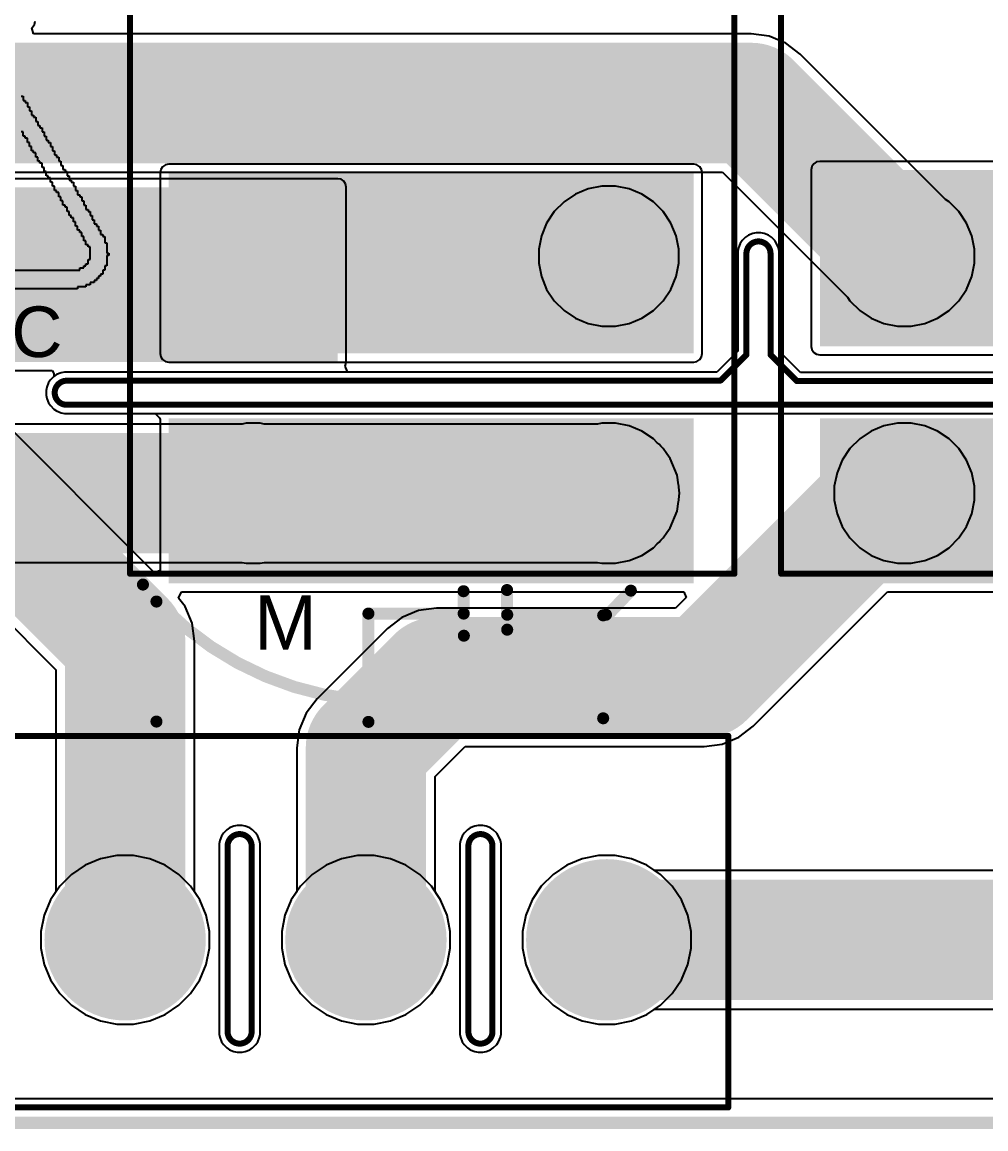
# Model space of a CAD drawing. Header units: millimetres. Extents: x -5 to 123, y 0 to 98.
# Drawn here: x 26.81 to 47.14, y -0.13 to 23.22 of the extents above; entities that cross this region are included whole.
import ezdxf

# ---------------------------------------------------------------- set-up
doc = ezdxf.new("R2010")
doc.units = ezdxf.units.MM
for name, color, linetype in [('BottomLayer', 5, 'Continuous'), ('BottomSolder', 6, 'Continuous'), ('Mechanical2', 216, 'Continuous'), ('MultiLayer', 9, 'Continuous'), ('PadHoleLayer', 156, 'Continuous'), ('TopLayer', 1, 'Continuous'), ('TopOverlay', 2, 'Continuous'), ('TopSolder', 216, 'Continuous')]:
    doc.layers.add(name, color=color, linetype=linetype)
doc.styles.add('Arial', font='', dxfattribs={"height": 0.2})
doc.styles.get('Arial').set_extended_font_data('Arial')

# ---------------------------------------------------------------- blocks, each defined once
blk = doc.blocks.new('G2RL_1A_E2_CV_HA_DC12_1')
at = {"layer": 'BottomLayer'}
h = blk.add_hatch(color=5, dxfattribs=at)
edge = h.paths.add_edge_path()
edge.add_arc((7.5, 3.75), 1.3, 0, 360)
h = blk.add_hatch(color=5, dxfattribs=at)
edge = h.paths.add_edge_path()
edge.add_arc((12.5, 3.75), 1.3, 0, 360)
h = blk.add_hatch(color=5, dxfattribs=at)
edge = h.paths.add_edge_path()
edge.add_arc((7.5, -3.75), 1.3, 0, 360)
h = blk.add_hatch(color=5, dxfattribs=at)
edge = h.paths.add_edge_path()
edge.add_arc((12.5, -3.75), 1.3, 0, 360)
at = {"layer": 'BottomSolder'}
h = blk.add_hatch(color=6, dxfattribs=at)
edge = h.paths.add_edge_path()
edge.add_arc((7.5, 3.75), 1.402, 0, 360)
h = blk.add_hatch(color=6, dxfattribs=at)
edge = h.paths.add_edge_path()
edge.add_arc((12.5, 3.75), 1.402, 0, 360)
h = blk.add_hatch(color=6, dxfattribs=at)
edge = h.paths.add_edge_path()
edge.add_arc((7.5, -3.75), 1.402, 0, 360)
h = blk.add_hatch(color=6, dxfattribs=at)
edge = h.paths.add_edge_path()
edge.add_arc((12.5, -3.75), 1.402, 0, 360)
at = {"layer": 'MultiLayer'}
h = blk.add_hatch(color=9, dxfattribs=at)
edge = h.paths.add_edge_path()
edge.add_arc((7.5, 3.75), 1.3, 0, 360)
h = blk.add_hatch(color=9, dxfattribs=at)
edge = h.paths.add_edge_path()
edge.add_arc((12.5, 3.75), 1.3, 0, 360)
h = blk.add_hatch(color=9, dxfattribs=at)
edge = h.paths.add_edge_path()
edge.add_arc((7.5, -3.75), 1.3, 0, 360)
h = blk.add_hatch(color=9, dxfattribs=at)
edge = h.paths.add_edge_path()
edge.add_arc((12.5, -3.75), 1.3, 0, 360)
at = {"layer": 'PadHoleLayer'}
h = blk.add_hatch(color=156, dxfattribs=at)
edge = h.paths.add_edge_path()
edge.add_arc((7.5, 3.75), 0.65, 0, 360)
h = blk.add_hatch(color=156, dxfattribs=at)
edge = h.paths.add_edge_path()
edge.add_arc((12.5, 3.75), 0.65, 0, 360)
h = blk.add_hatch(color=156, dxfattribs=at)
edge = h.paths.add_edge_path()
edge.add_arc((7.5, -3.75), 0.65, 0, 360)
h = blk.add_hatch(color=156, dxfattribs=at)
edge = h.paths.add_edge_path()
edge.add_arc((12.5, -3.75), 0.65, 0, 360)
at = {"layer": 'TopLayer'}
h = blk.add_hatch(color=1, dxfattribs=at)
edge = h.paths.add_edge_path()
edge.add_arc((7.5, 3.75), 1.3, 0, 360)
h = blk.add_hatch(color=1, dxfattribs=at)
edge = h.paths.add_edge_path()
edge.add_arc((12.5, 3.75), 1.3, 0, 360)
h = blk.add_hatch(color=1, dxfattribs=at)
edge = h.paths.add_edge_path()
edge.add_arc((7.5, -3.75), 1.3, 0, 360)
h = blk.add_hatch(color=1, dxfattribs=at)
edge = h.paths.add_edge_path()
edge.add_arc((12.5, -3.75), 1.3, 0, 360)
at = {"layer": 'TopSolder'}
h = blk.add_hatch(color=216, dxfattribs=at)
edge = h.paths.add_edge_path()
edge.add_arc((7.5, 3.75), 1.402, 0, 360)
h = blk.add_hatch(color=216, dxfattribs=at)
edge = h.paths.add_edge_path()
edge.add_arc((12.5, 3.75), 1.402, 0, 360)
h = blk.add_hatch(color=216, dxfattribs=at)
edge = h.paths.add_edge_path()
edge.add_arc((7.5, -3.75), 1.402, 0, 360)
h = blk.add_hatch(color=216, dxfattribs=at)
edge = h.paths.add_edge_path()
edge.add_arc((12.5, -3.75), 1.402, 0, 360)
at = {"layer": 'TopOverlay', "const_width": 0.127}
for points in [[(14.199, 6.401), (-14.859, 6.401)], [(14.199, -6.35), (14.199, 6.401)], [(14.199, -6.35), (-14.859, -6.35)]]:
    blk.add_lwpolyline(points, dxfattribs=at)
at = {"layer": 'TopOverlay', "const_width": 0.0635}
for points in [[(14.167, 6.401, 1), (14.23, 6.401, 1)], [(14.167, 6.401, 1), (14.23, 6.401, 1)], [(14.167, -6.35, 1), (14.23, -6.35, 1)], [(14.167, -6.35, 1), (14.23, -6.35, 1)]]:
    blk.add_lwpolyline(points, format="xyb", close=True, dxfattribs=at)
blk = doc.blocks.new('G2RL_1A_E2_CV_HA_DC12_91')
at = {"layer": 'BottomLayer'}
h = blk.add_hatch(color=5, dxfattribs=at)
edge = h.paths.add_edge_path()
edge.add_arc((7.5, -3.75), 1.3, 0, 360)
h = blk.add_hatch(color=5, dxfattribs=at)
edge = h.paths.add_edge_path()
edge.add_arc((12.5, -3.75), 1.3, 0, 360)
at = {"layer": 'BottomSolder'}
h = blk.add_hatch(color=6, dxfattribs=at)
edge = h.paths.add_edge_path()
edge.add_arc((7.5, -3.75), 1.402, 0, 360)
h = blk.add_hatch(color=6, dxfattribs=at)
edge = h.paths.add_edge_path()
edge.add_arc((12.5, -3.75), 1.402, 0, 360)
at = {"layer": 'MultiLayer'}
h = blk.add_hatch(color=9, dxfattribs=at)
edge = h.paths.add_edge_path()
edge.add_arc((7.5, -3.75), 1.3, 0, 360)
h = blk.add_hatch(color=9, dxfattribs=at)
edge = h.paths.add_edge_path()
edge.add_arc((12.5, -3.75), 1.3, 0, 360)
at = {"layer": 'PadHoleLayer'}
h = blk.add_hatch(color=156, dxfattribs=at)
edge = h.paths.add_edge_path()
edge.add_arc((7.5, -3.75), 0.65, 0, 360)
h = blk.add_hatch(color=156, dxfattribs=at)
edge = h.paths.add_edge_path()
edge.add_arc((12.5, -3.75), 0.65, 0, 360)
at = {"layer": 'TopLayer'}
h = blk.add_hatch(color=1, dxfattribs=at)
edge = h.paths.add_edge_path()
edge.add_arc((7.5, -3.75), 1.3, 0, 360)
h = blk.add_hatch(color=1, dxfattribs=at)
edge = h.paths.add_edge_path()
edge.add_arc((12.5, -3.75), 1.3, 0, 360)
at = {"layer": 'TopSolder'}
h = blk.add_hatch(color=216, dxfattribs=at)
edge = h.paths.add_edge_path()
edge.add_arc((7.5, -3.75), 1.402, 0, 360)
h = blk.add_hatch(color=216, dxfattribs=at)
edge = h.paths.add_edge_path()
edge.add_arc((12.5, -3.75), 1.402, 0, 360)
at = {"layer": 'TopOverlay', "const_width": 0.127}
for points in [[(14.199, -6.35), (14.199, 6.401)], [(14.199, -6.35), (-14.859, -6.35)]]:
    blk.add_lwpolyline(points, dxfattribs=at)
at = {"layer": 'TopOverlay', "const_width": 0.0635}
blk.add_lwpolyline([(14.167, -6.35, 1), (14.23, -6.35, 1)], format="xyb", close=True, dxfattribs=at)
blk.add_lwpolyline([(14.167, -6.35, 1), (14.23, -6.35, 1)], format="xyb", close=True, dxfattribs=at)
blk = doc.blocks.new('DB2EVC_5_08_8P_GN_101')
at = {"layer": 'BottomLayer'}
h = blk.add_hatch(color=5, dxfattribs=at)
edge = h.paths.add_edge_path()
edge.add_arc((7.62, 0), 1.6, 0, 360)
h = blk.add_hatch(color=5, dxfattribs=at)
edge = h.paths.add_edge_path()
edge.add_arc((12.7, 0), 1.6, 0, 360)
h = blk.add_hatch(color=5, dxfattribs=at)
edge = h.paths.add_edge_path()
edge.add_arc((17.78, 0), 1.6, 0, 360)
at = {"layer": 'BottomSolder'}
h = blk.add_hatch(color=6, dxfattribs=at)
edge = h.paths.add_edge_path()
edge.add_arc((7.62, 0), 1.702, 0, 360)
h = blk.add_hatch(color=6, dxfattribs=at)
edge = h.paths.add_edge_path()
edge.add_arc((12.7, 0), 1.702, 0, 360)
h = blk.add_hatch(color=6, dxfattribs=at)
edge = h.paths.add_edge_path()
edge.add_arc((17.78, 0), 1.702, 0, 360)
at = {"layer": 'MultiLayer'}
h = blk.add_hatch(color=9, dxfattribs=at)
edge = h.paths.add_edge_path()
edge.add_arc((7.62, 0), 1.6, 0, 360)
h = blk.add_hatch(color=9, dxfattribs=at)
edge = h.paths.add_edge_path()
edge.add_arc((12.7, 0), 1.6, 0, 360)
h = blk.add_hatch(color=9, dxfattribs=at)
edge = h.paths.add_edge_path()
edge.add_arc((17.78, 0), 1.6, 0, 360)
at = {"layer": 'PadHoleLayer'}
h = blk.add_hatch(color=156, dxfattribs=at)
edge = h.paths.add_edge_path()
edge.add_arc((7.62, 0), 0.85, 0, 360)
h = blk.add_hatch(color=156, dxfattribs=at)
edge = h.paths.add_edge_path()
edge.add_arc((12.7, 0), 0.85, 0, 360)
h = blk.add_hatch(color=156, dxfattribs=at)
edge = h.paths.add_edge_path()
edge.add_arc((17.78, 0), 0.85, 0, 360)
at = {"layer": 'TopLayer'}
h = blk.add_hatch(color=1, dxfattribs=at)
edge = h.paths.add_edge_path()
edge.add_arc((7.62, 0), 1.6, 0, 360)
h = blk.add_hatch(color=1, dxfattribs=at)
edge = h.paths.add_edge_path()
edge.add_arc((12.7, 0), 1.6, 0, 360)
h = blk.add_hatch(color=1, dxfattribs=at)
edge = h.paths.add_edge_path()
edge.add_arc((17.78, 0), 1.6, 0, 360)
at = {"layer": 'TopSolder'}
h = blk.add_hatch(color=216, dxfattribs=at)
edge = h.paths.add_edge_path()
edge.add_arc((7.62, 0), 1.702, 0, 360)
h = blk.add_hatch(color=216, dxfattribs=at)
edge = h.paths.add_edge_path()
edge.add_arc((12.7, 0), 1.702, 0, 360)
h = blk.add_hatch(color=216, dxfattribs=at)
edge = h.paths.add_edge_path()
edge.add_arc((17.78, 0), 1.702, 0, 360)
at = {"layer": 'TopOverlay', "const_width": 0.127}
for points in [[(-20.365, 4.301), (20.345, 4.301)], [(20.345, -3.536), (20.345, 4.301)], [(-20.365, -3.536), (20.345, -3.536)]]:
    blk.add_lwpolyline(points, dxfattribs=at)
at = {"layer": 'TopOverlay', "const_width": 0.0635}
for points in [[(20.314, 4.301, 1), (20.377, 4.301, 1)], [(20.314, 4.301, 1), (20.377, 4.301, 1)], [(20.314, -3.536, 1), (20.377, -3.536, 1)], [(20.314, -3.536, 1), (20.377, -3.536, 1)]]:
    blk.add_lwpolyline(points, format="xyb", close=True, dxfattribs=at)

msp = doc.modelspace()

# ---------------------------------------------------------------- hatches: boundary and pattern name
at = {"layer": 'BottomLayer'}
msp.add_hatch(color=5, dxfattribs=at).paths.add_polyline_path([(33.466, 19.736), (17.196, 19.736), (17.196, 16.053), (33.466, 16.053)])
at = {"layer": 'TopLayer'}
for points in [[(43.637, 16.379), (68.504, 16.379), (68.504, 20.101), (43.637, 20.101)], [(29.9, 16.231), (40.975, 16.231), (40.975, 20.041), (29.9, 20.041)], [(29.9, 11.379), (40.975, 11.379), (40.975, 14.859), (29.9, 14.859)], [(43.637, 11.379), (54.712, 11.379), (54.712, 14.859), (43.637, 14.859)]]:
    msp.add_hatch(color=1, dxfattribs=at).paths.add_polyline_path(points)

# ---------------------------------------------------------------- linework, layer by layer
at = {"layer": 'BottomLayer'}
for p, q in [((27.009, 23.101), (27.027, 23.113)), ((27.027, 23.113), (27.066, 23.172)), ((27.066, 23.172), (27.08, 23.241)), ((27.048, 22.974), (27.009, 23.101)), ((42.187, 22.974), (27.048, 22.974)), ((42.565, 22.924), (42.187, 22.974)), ((42.917, 22.778), (42.565, 22.924)), ((43.22, 22.546), (42.917, 22.778)), ((46.287, 19.479), (43.22, 22.546)), ((16.962, 20.054), (41.582, 20.054)), ((33.466, 19.917), (17.196, 19.917)), ((33.535, 19.903), (33.466, 19.917)), ((33.594, 19.864), (33.535, 19.903)), ((33.633, 19.805), (33.594, 19.864)), ((41.582, 20.054), (44.222, 17.414)), ((33.647, 19.736), (33.633, 19.805)), ((33.647, 16.053), (33.647, 19.736)), ((38.752, 19.702), (38.483, 19.591)), ((39.037, 19.759), (38.752, 19.702)), ((39.329, 19.759), (39.037, 19.759)), ((39.614, 19.702), (39.329, 19.759)), ((39.883, 19.591), (39.614, 19.702)), ((38.241, 19.429), (38.035, 19.223)), ((38.483, 19.591), (38.241, 19.429)), ((40.125, 19.429), (39.883, 19.591)), ((40.331, 19.223), (40.125, 19.429)), ((46.362, 19.429), (46.287, 19.479)), ((46.568, 19.223), (46.362, 19.429)), ((38.035, 19.223), (37.873, 18.981)), ((40.493, 18.981), (40.331, 19.223)), ((46.729, 18.981), (46.568, 19.223)), ((37.873, 18.981), (37.762, 18.712)), ((40.604, 18.712), (40.493, 18.981)), ((46.841, 18.712), (46.729, 18.981)), ((37.762, 18.712), (37.705, 18.427)), ((40.661, 18.427), (40.604, 18.712)), ((42.07, 18.682), (41.998, 18.611)), ((42.129, 18.722), (42.07, 18.682)), ((42.222, 18.76), (42.129, 18.722)), ((42.291, 18.774), (42.222, 18.76)), ((42.392, 18.774), (42.291, 18.774)), ((42.462, 18.76), (42.392, 18.774)), ((42.555, 18.722), (42.462, 18.76)), ((42.614, 18.682), (42.555, 18.722)), ((42.555, 18.722), (42.555, 18.722)), ((42.685, 18.611), (42.614, 18.682)), ((46.898, 18.427), (46.841, 18.712)), ((41.92, 18.459), (41.907, 18.389)), ((41.959, 18.552), (41.92, 18.459)), ((41.998, 18.611), (41.959, 18.552)), ((42.725, 18.552), (42.685, 18.611)), ((42.763, 18.459), (42.725, 18.552)), ((42.777, 18.389), (42.763, 18.459)), ((37.705, 18.427), (37.705, 18.135)), ((40.661, 18.135), (40.661, 18.427)), ((41.907, 18.389), (41.907, 16.279)), ((42.777, 16.28), (42.777, 18.389)), ((46.898, 18.135), (46.898, 18.427)), ((37.705, 18.135), (37.762, 17.85)), ((40.604, 17.85), (40.661, 18.135)), ((46.841, 17.85), (46.898, 18.135)), ((37.762, 17.85), (37.873, 17.581)), ((40.493, 17.581), (40.604, 17.85)), ((46.729, 17.581), (46.841, 17.85)), ((37.873, 17.581), (38.035, 17.339)), ((40.331, 17.339), (40.493, 17.581)), ((46.568, 17.339), (46.729, 17.581)), ((38.035, 17.339), (38.241, 17.133)), ((40.125, 17.133), (40.331, 17.339)), ((44.222, 17.414), (44.272, 17.339)), ((44.272, 17.339), (44.478, 17.133)), ((46.362, 17.133), (46.568, 17.339)), ((38.241, 17.133), (38.483, 16.971)), ((39.883, 16.971), (40.125, 17.133)), ((44.478, 17.133), (44.72, 16.971)), ((46.12, 16.971), (46.362, 17.133)), ((38.483, 16.971), (38.752, 16.86)), ((38.752, 16.86), (39.037, 16.803)), ((39.329, 16.803), (39.614, 16.86)), ((39.614, 16.86), (39.883, 16.971)), ((44.72, 16.971), (44.989, 16.86)), ((44.989, 16.86), (45.274, 16.803)), ((45.565, 16.803), (45.851, 16.86)), ((45.851, 16.86), (46.12, 16.971)), ((39.037, 16.803), (39.329, 16.803)), ((45.274, 16.803), (45.565, 16.803)), ((41.907, 16.279), (41.464, 15.836)), ((43.23, 15.828), (42.777, 16.28)), ((33.62, 15.963), (33.633, 15.983)), ((33.67, 15.842), (33.62, 15.963)), ((33.633, 15.983), (33.647, 16.053)), ((17.196, 15.872), (27.439, 15.872)), ((27.406, 15.673), (27.367, 15.614)), ((27.477, 15.744), (27.406, 15.673)), ((27.439, 15.872), (27.473, 15.804)), ((27.473, 15.804), (27.478, 15.745)), ((27.478, 15.745), (27.477, 15.744)), ((33.676, 15.836), (33.67, 15.842)), ((41.464, 15.836), (33.676, 15.836)), ((53.713, 15.828), (43.23, 15.828)), ((27.328, 15.521), (27.314, 15.451)), ((27.314, 15.451), (27.314, 15.401)), ((27.367, 15.614), (27.328, 15.521)), ((27.314, 15.401), (27.314, 15.35)), ((27.314, 15.35), (27.328, 15.281)), ((27.328, 15.281), (27.367, 15.188)), ((27.367, 15.188), (27.367, 15.188)), ((27.367, 15.188), (27.406, 15.129)), ((27.406, 15.129), (27.477, 15.057)), ((27.477, 15.057), (27.536, 15.018)), ((27.536, 15.018), (27.63, 14.979)), ((27.63, 14.979), (27.699, 14.966)), ((27.699, 14.966), (27.749, 14.966)), ((27.749, 14.966), (53.76, 14.966)), ((31.449, 14.741), (24.254, 14.741)), ((31.537, 14.759), (31.449, 14.741)), ((31.829, 14.759), (31.537, 14.759)), ((31.917, 14.741), (31.829, 14.759)), ((38.949, 14.741), (31.917, 14.741)), ((39.037, 14.759), (38.949, 14.741)), ((39.329, 14.759), (39.037, 14.759)), ((39.614, 14.702), (39.329, 14.759)), ((45.274, 14.759), (44.989, 14.702)), ((45.565, 14.759), (45.274, 14.759)), ((45.851, 14.702), (45.565, 14.759)), ((39.883, 14.591), (39.614, 14.702)), ((40.125, 14.429), (39.883, 14.591)), ((44.72, 14.591), (44.478, 14.429)), ((44.989, 14.702), (44.72, 14.591)), ((46.12, 14.591), (45.851, 14.702)), ((46.362, 14.429), (46.12, 14.591)), ((40.208, 14.346), (40.125, 14.429)), ((40.25, 14.314), (40.208, 14.346)), ((40.283, 14.271), (40.25, 14.314)), ((40.331, 14.223), (40.283, 14.271)), ((44.478, 14.429), (44.272, 14.223)), ((46.568, 14.223), (46.362, 14.429)), ((40.407, 14.11), (40.331, 14.223)), ((40.482, 14.011), (40.407, 14.11)), ((40.628, 13.659), (40.482, 14.011)), ((44.272, 14.223), (44.11, 13.981)), ((46.729, 13.981), (46.568, 14.223)), ((44.11, 13.981), (43.999, 13.712)), ((46.841, 13.712), (46.729, 13.981)), ((40.655, 13.457), (40.628, 13.659)), ((43.999, 13.712), (43.942, 13.427)), ((46.898, 13.427), (46.841, 13.712)), ((40.661, 13.427), (40.655, 13.457)), ((40.661, 13.411), (40.661, 13.427)), ((40.678, 13.281), (40.661, 13.411)), ((43.942, 13.427), (43.942, 13.135)), ((46.898, 13.135), (46.898, 13.427)), ((40.628, 12.903), (40.655, 13.105)), ((40.655, 13.105), (40.661, 13.135)), ((40.661, 13.151), (40.678, 13.281)), ((40.661, 13.135), (40.661, 13.151)), ((43.942, 13.135), (43.999, 12.85)), ((46.841, 12.85), (46.898, 13.135)), ((40.482, 12.551), (40.628, 12.903)), ((43.999, 12.85), (44.11, 12.581)), ((46.729, 12.581), (46.841, 12.85)), ((40.331, 12.339), (40.407, 12.452)), ((40.407, 12.452), (40.482, 12.551)), ((44.11, 12.581), (44.272, 12.339)), ((46.568, 12.339), (46.729, 12.581)), ((40.125, 12.133), (40.208, 12.216)), ((40.208, 12.216), (40.25, 12.248)), ((40.25, 12.248), (40.283, 12.291)), ((40.283, 12.291), (40.331, 12.339)), ((44.272, 12.339), (44.478, 12.133)), ((46.362, 12.133), (46.568, 12.339)), ((39.614, 11.86), (39.883, 11.971)), ((39.883, 11.971), (40.125, 12.133)), ((44.478, 12.133), (44.72, 11.971)), ((44.72, 11.971), (44.989, 11.86)), ((45.851, 11.86), (46.12, 11.971)), ((46.12, 11.971), (46.362, 12.133)), ((24.859, 11.821), (31.449, 11.821)), ((31.449, 11.821), (31.537, 11.803)), ((31.537, 11.803), (31.829, 11.803)), ((31.829, 11.803), (31.917, 11.821)), ((31.917, 11.821), (38.949, 11.821)), ((38.949, 11.821), (39.037, 11.803)), ((39.037, 11.803), (39.329, 11.803)), ((39.329, 11.803), (39.614, 11.86)), ((44.989, 11.86), (45.274, 11.803)), ((45.274, 11.803), (45.565, 11.803)), ((45.565, 11.803), (45.851, 11.86)), ((31.053, 6.109), (31.013, 6.05)), ((31.124, 6.181), (31.053, 6.109)), ((31.183, 6.22), (31.124, 6.181)), ((31.276, 6.259), (31.183, 6.22)), ((31.346, 6.272), (31.276, 6.259)), ((31.447, 6.272), (31.346, 6.272)), ((31.516, 6.259), (31.447, 6.272)), ((31.609, 6.22), (31.516, 6.259)), ((31.668, 6.181), (31.609, 6.22)), ((31.609, 6.22), (31.609, 6.22)), ((31.74, 6.109), (31.668, 6.181)), ((31.779, 6.05), (31.74, 6.109)), ((36.133, 6.109), (36.093, 6.05)), ((36.204, 6.181), (36.133, 6.109)), ((36.263, 6.22), (36.204, 6.181)), ((36.356, 6.259), (36.263, 6.22)), ((36.426, 6.272), (36.356, 6.259)), ((36.527, 6.272), (36.426, 6.272)), ((36.596, 6.259), (36.527, 6.272)), ((36.689, 6.22), (36.596, 6.259)), ((36.748, 6.181), (36.689, 6.22)), ((36.689, 6.22), (36.689, 6.22)), ((36.82, 6.109), (36.748, 6.181)), ((36.859, 6.05), (36.82, 6.109)), ((30.975, 5.957), (30.961, 5.888)), ((30.961, 5.888), (30.961, 1.874)), ((31.013, 6.05), (30.975, 5.957)), ((31.818, 5.957), (31.779, 6.05)), ((31.831, 5.888), (31.818, 5.957)), ((31.831, 1.874), (31.831, 5.888)), ((36.055, 5.957), (36.041, 5.888)), ((36.041, 5.888), (36.041, 1.874)), ((36.093, 6.05), (36.055, 5.957)), ((36.898, 5.957), (36.859, 6.05)), ((36.911, 5.888), (36.898, 5.957)), ((36.911, 1.874), (36.911, 5.888)), ((28.806, 5.639), (28.463, 5.57)), ((29.156, 5.639), (28.806, 5.639)), ((29.5, 5.57), (29.156, 5.639)), ((33.886, 5.639), (33.543, 5.57)), ((34.236, 5.639), (33.886, 5.639)), ((34.58, 5.57), (34.236, 5.639)), ((38.966, 5.639), (38.623, 5.57)), ((39.316, 5.639), (38.966, 5.639)), ((39.66, 5.57), (39.316, 5.639)), ((28.139, 5.436), (27.848, 5.242)), ((28.463, 5.57), (28.139, 5.436)), ((29.824, 5.436), (29.5, 5.57)), ((30.115, 5.242), (29.824, 5.436)), ((33.219, 5.436), (32.928, 5.242)), ((33.543, 5.57), (33.219, 5.436)), ((34.904, 5.436), (34.58, 5.57)), ((35.195, 5.242), (34.904, 5.436)), ((38.299, 5.436), (38.008, 5.242)), ((38.623, 5.57), (38.299, 5.436)), ((39.984, 5.436), (39.66, 5.57)), ((40.275, 5.242), (39.984, 5.436)), ((27.848, 5.242), (27.6, 4.994)), ((30.362, 4.994), (30.115, 5.242)), ((32.928, 5.242), (32.68, 4.994)), ((35.442, 4.994), (35.195, 5.242)), ((38.008, 5.242), (37.76, 4.994)), ((40.522, 4.994), (40.275, 5.242)), ((27.6, 4.994), (27.406, 4.703)), ((30.557, 4.703), (30.362, 4.994)), ((32.68, 4.994), (32.486, 4.703)), ((35.637, 4.703), (35.442, 4.994)), ((37.76, 4.994), (37.566, 4.703)), ((40.717, 4.703), (40.522, 4.994)), ((27.406, 4.703), (27.272, 4.379)), ((30.691, 4.379), (30.557, 4.703)), ((32.486, 4.703), (32.352, 4.379)), ((35.771, 4.379), (35.637, 4.703)), ((37.566, 4.703), (37.432, 4.379)), ((40.851, 4.379), (40.717, 4.703)), ((27.272, 4.379), (27.204, 4.036)), ((30.759, 4.036), (30.691, 4.379)), ((32.352, 4.379), (32.284, 4.036)), ((35.839, 4.036), (35.771, 4.379)), ((37.432, 4.379), (37.364, 4.036)), ((40.919, 4.036), (40.851, 4.379)), ((27.204, 4.036), (27.204, 3.686)), ((30.759, 3.686), (30.759, 4.036)), ((32.284, 4.036), (32.284, 3.686)), ((35.839, 3.686), (35.839, 4.036)), ((37.364, 4.036), (37.364, 3.686)), ((40.919, 3.686), (40.919, 4.036)), ((27.204, 3.686), (27.272, 3.342)), ((30.691, 3.342), (30.759, 3.686)), ((32.284, 3.686), (32.352, 3.342)), ((35.771, 3.342), (35.839, 3.686)), ((37.364, 3.686), (37.432, 3.342)), ((40.851, 3.342), (40.919, 3.686)), ((27.272, 3.342), (27.406, 3.019)), ((30.557, 3.019), (30.691, 3.342)), ((32.352, 3.342), (32.486, 3.019)), ((35.637, 3.019), (35.771, 3.342)), ((37.432, 3.342), (37.566, 3.019)), ((40.717, 3.019), (40.851, 3.342)), ((27.406, 3.019), (27.6, 2.728)), ((30.362, 2.728), (30.557, 3.019)), ((32.486, 3.019), (32.68, 2.728)), ((35.442, 2.728), (35.637, 3.019)), ((37.566, 3.019), (37.76, 2.728)), ((40.522, 2.728), (40.717, 3.019)), ((27.6, 2.728), (27.848, 2.48)), ((30.115, 2.48), (30.362, 2.728)), ((32.68, 2.728), (32.928, 2.48)), ((35.195, 2.48), (35.442, 2.728)), ((37.76, 2.728), (38.008, 2.48)), ((40.275, 2.48), (40.522, 2.728)), ((27.848, 2.48), (28.139, 2.285)), ((29.824, 2.285), (30.115, 2.48)), ((32.928, 2.48), (33.219, 2.285)), ((34.904, 2.285), (35.195, 2.48)), ((38.008, 2.48), (38.299, 2.285)), ((39.984, 2.285), (40.275, 2.48)), ((28.139, 2.285), (28.463, 2.151)), ((28.463, 2.151), (28.806, 2.083)), ((29.156, 2.083), (29.5, 2.151)), ((29.5, 2.151), (29.824, 2.285)), ((33.219, 2.285), (33.543, 2.151)), ((33.543, 2.151), (33.886, 2.083)), ((34.236, 2.083), (34.58, 2.151)), ((34.58, 2.151), (34.904, 2.285)), ((38.299, 2.285), (38.623, 2.151)), ((38.623, 2.151), (38.966, 2.083)), ((39.316, 2.083), (39.66, 2.151)), ((39.66, 2.151), (39.984, 2.285)), ((28.806, 2.083), (29.156, 2.083)), ((30.961, 1.874), (30.975, 1.805)), ((31.818, 1.805), (31.831, 1.874)), ((33.886, 2.083), (34.236, 2.083)), ((36.041, 1.874), (36.055, 1.805)), ((36.898, 1.805), (36.911, 1.874)), ((38.966, 2.083), (39.316, 2.083)), ((30.975, 1.805), (31.013, 1.712)), ((31.013, 1.712), (31.053, 1.653)), ((31.053, 1.653), (31.124, 1.581)), ((31.668, 1.581), (31.74, 1.653)), ((31.74, 1.653), (31.779, 1.712)), ((31.779, 1.712), (31.818, 1.805)), ((31.779, 1.712), (31.779, 1.712)), ((36.055, 1.805), (36.093, 1.712)), ((36.093, 1.712), (36.133, 1.653)), ((36.133, 1.653), (36.204, 1.581)), ((36.748, 1.581), (36.82, 1.653)), ((36.82, 1.653), (36.859, 1.712)), ((36.859, 1.712), (36.898, 1.805)), ((36.859, 1.712), (36.859, 1.712)), ((31.124, 1.581), (31.183, 1.542)), ((31.183, 1.542), (31.276, 1.504)), ((31.276, 1.504), (31.346, 1.49)), ((31.346, 1.49), (31.447, 1.49)), ((31.447, 1.49), (31.516, 1.504)), ((31.516, 1.504), (31.609, 1.542)), ((31.609, 1.542), (31.668, 1.581)), ((36.204, 1.581), (36.263, 1.542)), ((36.263, 1.542), (36.356, 1.504)), ((36.356, 1.504), (36.426, 1.49)), ((36.426, 1.49), (36.527, 1.49)), ((36.527, 1.49), (36.596, 1.504)), ((36.596, 1.504), (36.689, 1.542)), ((36.689, 1.542), (36.748, 1.581)), ((122.504, 0.508), (0.559, 0.508))]:
    msp.add_line(p, q, dxfattribs=at)
at = {"layer": 'BottomLayer', "const_width": 2.54}
for points in [[(16.358, 21.514), (42.187, 21.514)], [(42.187, 21.514), (45.42, 18.281)], [(24.254, 13.281), (31.683, 13.281)], [(31.683, 13.281), (39.183, 13.281)], [(39.183, 13.281), (39.218, 13.281)]]:
    msp.add_lwpolyline(points, dxfattribs=at)
at = {"layer": 'BottomLayer', "const_width": 1.27}
for points in [[(41.552, 21.514, 1), (42.822, 21.514, 1)], [(41.552, 21.514, 1), (42.822, 21.514, 1)], [(44.785, 18.281, 1), (46.055, 18.281, 1)], [(31.048, 13.281, 1), (32.318, 13.281, 1)], [(31.048, 13.281, 1), (32.318, 13.281, 1)], [(38.548, 13.281, 1), (39.818, 13.281, 1)], [(38.548, 13.281, 1), (39.818, 13.281, 1)], [(38.583, 13.281, 1), (39.853, 13.281, 1)]]:
    msp.add_lwpolyline(points, format="xyb", close=True, dxfattribs=at)
at = {"layer": 'Mechanical2', "const_width": 0.127}
for points in [[(42.088, 18.339, -0.414214), (42.342, 18.593)], [(42.342, 18.593, -0.414214), (42.596, 18.339)], [(27.495, 15.401, -0.414214), (27.749, 15.655)], [(27.749, 15.147, -0.414214), (27.495, 15.401)], [(31.142, 5.837, -0.414214), (31.396, 6.091)], [(31.396, 6.091, -0.414214), (31.65, 5.837)], [(36.222, 5.837, -0.414214), (36.476, 6.091)], [(36.476, 6.091, -0.414214), (36.73, 5.837)], [(31.396, 1.671, -0.414214), (31.142, 1.925)], [(31.65, 1.925, -0.414214), (31.396, 1.671)], [(36.476, 1.671, -0.414214), (36.222, 1.925)], [(36.73, 1.925, -0.414214), (36.476, 1.671)]]:
    msp.add_lwpolyline(points, format="xyb", dxfattribs=at)
at = {"layer": 'Mechanical2', "const_width": 0.0635}
for points in [[(42.31, 18.593, 1), (42.374, 18.593, 1)], [(42.31, 18.593, 1), (42.374, 18.593, 1)], [(42.056, 18.339, 1), (42.12, 18.339, 1)], [(42.056, 18.339, 1), (42.12, 18.339, 1)], [(42.564, 18.339, 1), (42.628, 18.339, 1)], [(42.564, 18.339, 1), (42.628, 18.339, 1)], [(42.056, 16.204, 1), (42.12, 16.204, 1)], [(42.056, 16.204, 1), (42.12, 16.204, 1)], [(42.564, 16.205, 1), (42.628, 16.205, 1)], [(42.564, 16.205, 1), (42.628, 16.205, 1)], [(27.718, 15.655, 1), (27.781, 15.655, 1)], [(27.718, 15.655, 1), (27.781, 15.655, 1)], [(41.497, 15.655, 1), (41.561, 15.655, 1)], [(41.513, 15.661, 1), (41.577, 15.661, 1)], [(43.123, 15.646, 1), (43.186, 15.646, 1)], [(43.123, 15.646, 1), (43.186, 15.646, 1)], [(27.464, 15.401, 1), (27.527, 15.401, 1)], [(27.464, 15.401, 1), (27.527, 15.401, 1)], [(27.718, 15.147, 1), (27.781, 15.147, 1)], [(27.718, 15.147, 1), (27.781, 15.147, 1)], [(31.364, 6.091, 1), (31.428, 6.091, 1)], [(31.364, 6.091, 1), (31.428, 6.091, 1)], [(36.444, 6.091, 1), (36.508, 6.091, 1)], [(36.444, 6.091, 1), (36.508, 6.091, 1)], [(31.11, 5.837, 1), (31.174, 5.837, 1)], [(31.11, 5.837, 1), (31.174, 5.837, 1)], [(31.618, 5.837, 1), (31.682, 5.837, 1)], [(31.618, 5.837, 1), (31.682, 5.837, 1)], [(36.19, 5.837, 1), (36.254, 5.837, 1)], [(36.19, 5.837, 1), (36.254, 5.837, 1)], [(36.698, 5.837, 1), (36.762, 5.837, 1)], [(36.698, 5.837, 1), (36.762, 5.837, 1)], [(31.11, 1.925, 1), (31.174, 1.925, 1)], [(31.11, 1.925, 1), (31.174, 1.925, 1)], [(31.618, 1.925, 1), (31.682, 1.925, 1)], [(31.618, 1.925, 1), (31.682, 1.925, 1)], [(36.19, 1.925, 1), (36.254, 1.925, 1)], [(36.19, 1.925, 1), (36.254, 1.925, 1)], [(36.698, 1.925, 1), (36.762, 1.925, 1)], [(36.698, 1.925, 1), (36.762, 1.925, 1)], [(31.364, 1.671, 1), (31.428, 1.671, 1)], [(31.364, 1.671, 1), (31.428, 1.671, 1)], [(36.444, 1.671, 1), (36.508, 1.671, 1)], [(36.444, 1.671, 1), (36.508, 1.671, 1)]]:
    msp.add_lwpolyline(points, format="xyb", close=True, dxfattribs=at)
at = {"layer": 'Mechanical2'}
for points, const_width in [([(42.088, 16.204), (42.088, 18.339)], 0.127), ([(42.596, 16.205), (42.596, 18.339)], 0.127), ([(41.545, 15.661), (42.088, 16.204)], 0.127), ([(42.596, 16.205), (43.155, 15.646)], 0.127), ([(27.749, 15.655), (41.529, 15.655)], 0.127), ([(43.155, 15.646), (53.746, 15.646)], 0.127), ([(27.749, 15.147), (53.76, 15.147)], 0.127), ([(31.142, 1.925), (31.142, 5.837)], 0.127), ([(31.65, 1.925), (31.65, 5.837)], 0.127), ([(36.222, 1.925), (36.222, 5.837)], 0.127), ([(36.73, 1.925), (36.73, 5.837)], 0.127), ([(0, 0), (123, 0)], 0.254)]:
    msp.add_lwpolyline(points, dxfattribs=dict(at, const_width=const_width))
at = {"layer": 'MultiLayer'}
for p, q in [((42.088, 18.389), (42.127, 18.483)), ((42.127, 18.483), (42.198, 18.554)), ((42.198, 18.554), (42.291, 18.593)), ((42.291, 18.593), (42.342, 18.593)), ((42.342, 18.593), (42.392, 18.593)), ((42.392, 18.593), (42.486, 18.554)), ((42.486, 18.554), (42.557, 18.483)), ((42.557, 18.483), (42.596, 18.389)), ((42.088, 18.339), (42.088, 18.389)), ((42.088, 16.204), (42.088, 18.339)), ((42.596, 18.389), (42.596, 18.339)), ((42.596, 18.339), (42.596, 18.339)), ((42.596, 18.339), (42.596, 16.205)), ((41.545, 15.661), (42.088, 16.204)), ((42.596, 16.205), (43.155, 15.646)), ((27.606, 15.616), (27.699, 15.655)), ((27.699, 15.655), (27.749, 15.655)), ((27.749, 15.655), (27.749, 15.655)), ((27.749, 15.655), (41.529, 15.655)), ((41.529, 15.655), (41.545, 15.661)), ((43.155, 15.646), (53.746, 15.646)), ((27.495, 15.451), (27.534, 15.545)), ((27.495, 15.401), (27.495, 15.451)), ((27.534, 15.545), (27.606, 15.616)), ((27.495, 15.401), (27.495, 15.401)), ((27.495, 15.35), (27.495, 15.401)), ((27.534, 15.257), (27.495, 15.35)), ((27.606, 15.186), (27.534, 15.257)), ((27.699, 15.147), (27.606, 15.186)), ((27.749, 15.147), (27.699, 15.147)), ((53.76, 15.147), (27.749, 15.147)), ((31.346, 6.091), (31.252, 6.053)), ((31.396, 6.091), (31.346, 6.091)), ((31.447, 6.091), (31.396, 6.091)), ((31.54, 6.053), (31.447, 6.091)), ((36.426, 6.091), (36.332, 6.053)), ((36.476, 6.091), (36.426, 6.091)), ((36.527, 6.091), (36.476, 6.091)), ((36.62, 6.053), (36.527, 6.091)), ((31.181, 5.981), (31.142, 5.888)), ((31.142, 5.888), (31.142, 5.837)), ((31.142, 5.837), (31.142, 1.925)), ((31.142, 5.837), (31.142, 5.837)), ((31.252, 6.053), (31.181, 5.981)), ((31.612, 5.981), (31.54, 6.053)), ((31.65, 5.888), (31.612, 5.981)), ((31.65, 5.837), (31.65, 5.888)), ((31.65, 1.925), (31.65, 5.837)), ((36.261, 5.981), (36.222, 5.888)), ((36.222, 5.888), (36.222, 5.837)), ((36.222, 5.837), (36.222, 1.925)), ((36.222, 5.837), (36.222, 5.837)), ((36.332, 6.053), (36.261, 5.981)), ((36.692, 5.981), (36.62, 6.053)), ((36.73, 5.888), (36.692, 5.981)), ((36.73, 5.837), (36.73, 5.888)), ((36.73, 1.925), (36.73, 5.837)), ((31.142, 1.925), (31.142, 1.874)), ((31.142, 1.874), (31.181, 1.781)), ((31.612, 1.781), (31.65, 1.874)), ((31.65, 1.874), (31.65, 1.925)), ((31.65, 1.925), (31.65, 1.925)), ((36.222, 1.925), (36.222, 1.874)), ((36.222, 1.874), (36.261, 1.781)), ((36.692, 1.781), (36.73, 1.874)), ((36.73, 1.874), (36.73, 1.925)), ((36.73, 1.925), (36.73, 1.925)), ((31.181, 1.781), (31.252, 1.71)), ((31.252, 1.71), (31.346, 1.671)), ((31.346, 1.671), (31.396, 1.671)), ((31.396, 1.671), (31.447, 1.671)), ((31.447, 1.671), (31.54, 1.71)), ((31.54, 1.71), (31.612, 1.781)), ((36.261, 1.781), (36.332, 1.71)), ((36.332, 1.71), (36.426, 1.671)), ((36.426, 1.671), (36.476, 1.671)), ((36.476, 1.671), (36.527, 1.671)), ((36.527, 1.671), (36.62, 1.71)), ((36.62, 1.71), (36.692, 1.781))]:
    msp.add_line(p, q, dxfattribs=at)
at = {"layer": 'TopLayer'}
for p, q in [((29.733, 20.11), (29.719, 20.041)), ((29.772, 20.169), (29.733, 20.11)), ((29.831, 20.208), (29.772, 20.169)), ((29.9, 20.222), (29.831, 20.208)), ((40.975, 20.222), (29.9, 20.222)), ((41.044, 20.208), (40.975, 20.222)), ((41.103, 20.169), (41.044, 20.208)), ((41.142, 20.11), (41.103, 20.169)), ((41.156, 20.041), (41.142, 20.11)), ((43.47, 20.171), (43.456, 20.101)), ((43.456, 20.101), (43.456, 16.379)), ((43.509, 20.229), (43.47, 20.171)), ((43.568, 20.269), (43.509, 20.229)), ((43.637, 20.282), (43.568, 20.269)), ((68.504, 20.282), (43.637, 20.282)), ((29.719, 20.041), (29.719, 16.231)), ((41.156, 16.231), (41.156, 20.041)), ((42.07, 18.682), (41.998, 18.611)), ((42.129, 18.722), (42.07, 18.682)), ((42.222, 18.76), (42.129, 18.722)), ((42.291, 18.774), (42.222, 18.76)), ((42.392, 18.774), (42.291, 18.774)), ((42.462, 18.76), (42.392, 18.774)), ((42.555, 18.722), (42.462, 18.76)), ((42.614, 18.682), (42.555, 18.722)), ((42.555, 18.722), (42.555, 18.722)), ((42.685, 18.611), (42.614, 18.682)), ((41.92, 18.459), (41.907, 18.389)), ((41.959, 18.552), (41.92, 18.459)), ((41.998, 18.611), (41.959, 18.552)), ((42.725, 18.552), (42.685, 18.611)), ((42.763, 18.459), (42.725, 18.552)), ((42.777, 18.389), (42.763, 18.459)), ((41.907, 18.389), (41.907, 16.279)), ((42.777, 16.28), (42.777, 18.389)), ((29.602, 11.605), (23.609, 17.597)), ((43.456, 16.379), (43.47, 16.31)), ((29.719, 16.231), (29.733, 16.161)), ((29.733, 16.161), (29.772, 16.102)), ((41.103, 16.102), (41.142, 16.161)), ((41.142, 16.161), (41.156, 16.231)), ((41.907, 16.279), (41.464, 15.836)), ((43.23, 15.828), (42.777, 16.28)), ((43.47, 16.31), (43.509, 16.251)), ((43.509, 16.251), (43.568, 16.212)), ((43.568, 16.212), (43.637, 16.198)), ((43.637, 16.198), (68.504, 16.198)), ((21.116, 15.96), (27.521, 9.555)), ((29.772, 16.102), (29.831, 16.063)), ((29.831, 16.063), (29.9, 16.049)), ((29.9, 16.049), (40.975, 16.049)), ((40.975, 16.049), (41.044, 16.063)), ((41.044, 16.063), (41.103, 16.102)), ((27.406, 15.673), (27.367, 15.614)), ((27.477, 15.744), (27.406, 15.673)), ((27.536, 15.784), (27.477, 15.744)), ((27.63, 15.822), (27.536, 15.784)), ((27.699, 15.836), (27.63, 15.822)), ((41.464, 15.836), (27.699, 15.836)), ((53.713, 15.828), (43.23, 15.828)), ((27.328, 15.521), (27.314, 15.451)), ((27.314, 15.451), (27.314, 15.401)), ((27.367, 15.614), (27.328, 15.521)), ((27.314, 15.401), (27.314, 15.35)), ((27.314, 15.35), (27.328, 15.281)), ((27.328, 15.281), (27.367, 15.188)), ((27.367, 15.188), (27.367, 15.188)), ((27.367, 15.188), (27.406, 15.129)), ((27.406, 15.129), (27.477, 15.057)), ((27.477, 15.057), (27.536, 15.018)), ((27.536, 15.018), (27.63, 14.979)), ((27.63, 14.979), (27.699, 14.966)), ((27.699, 14.966), (29.617, 14.966)), ((29.617, 14.966), (29.706, 14.873)), ((29.706, 14.873), (29.719, 14.839)), ((29.719, 14.839), (29.719, 11.653)), ((29.719, 11.653), (29.602, 11.605)), ((30.107, 11.071), (30.17, 11.198)), ((30.246, 10.89), (30.107, 11.071)), ((30.17, 11.198), (40.768, 11.198)), ((40.816, 11.081), (40.594, 10.858)), ((40.768, 11.198), (40.816, 11.081)), ((42.231, 8.365), (45.064, 11.198)), ((45.064, 11.198), (54.712, 11.198)), ((30.392, 10.538), (30.246, 10.89)), ((35.171, 10.809), (34.819, 10.663)), ((35.549, 10.858), (35.171, 10.809)), ((40.594, 10.858), (35.549, 10.858)), ((30.442, 10.16), (30.392, 10.538)), ((34.819, 10.663), (34.517, 10.431)), ((34.517, 10.431), (33.029, 8.943)), ((30.442, 4.875), (30.442, 10.16)), ((27.521, 9.555), (27.521, 4.875)), ((33.029, 8.943), (32.797, 8.64)), ((32.797, 8.64), (32.651, 8.288)), ((32.651, 8.288), (32.601, 7.91)), ((41.929, 8.133), (42.231, 8.365)), ((35.522, 7.305), (36.154, 7.938)), ((36.154, 7.938), (41.199, 7.938)), ((41.199, 7.938), (41.577, 7.987)), ((41.577, 7.987), (41.929, 8.133)), ((32.601, 7.91), (32.601, 4.875)), ((35.522, 4.875), (35.522, 7.305)), ((31.053, 6.109), (31.013, 6.05)), ((31.124, 6.181), (31.053, 6.109)), ((31.183, 6.22), (31.124, 6.181)), ((31.276, 6.259), (31.183, 6.22)), ((31.346, 6.272), (31.276, 6.259)), ((31.447, 6.272), (31.346, 6.272)), ((31.516, 6.259), (31.447, 6.272)), ((31.609, 6.22), (31.516, 6.259)), ((31.668, 6.181), (31.609, 6.22)), ((31.609, 6.22), (31.609, 6.22)), ((31.74, 6.109), (31.668, 6.181)), ((31.779, 6.05), (31.74, 6.109)), ((36.133, 6.109), (36.093, 6.05)), ((36.204, 6.181), (36.133, 6.109)), ((36.263, 6.22), (36.204, 6.181)), ((36.356, 6.259), (36.263, 6.22)), ((36.426, 6.272), (36.356, 6.259)), ((36.527, 6.272), (36.426, 6.272)), ((36.596, 6.259), (36.527, 6.272)), ((36.689, 6.22), (36.596, 6.259)), ((36.748, 6.181), (36.689, 6.22)), ((36.689, 6.22), (36.689, 6.22)), ((36.82, 6.109), (36.748, 6.181)), ((36.859, 6.05), (36.82, 6.109)), ((30.975, 5.957), (30.961, 5.888)), ((30.961, 5.888), (30.961, 1.874)), ((31.013, 6.05), (30.975, 5.957)), ((31.818, 5.957), (31.779, 6.05)), ((31.831, 5.888), (31.818, 5.957)), ((31.831, 1.874), (31.831, 5.888)), ((36.055, 5.957), (36.041, 5.888)), ((36.041, 5.888), (36.041, 1.874)), ((36.093, 6.05), (36.055, 5.957)), ((36.898, 5.957), (36.859, 6.05)), ((36.911, 5.888), (36.898, 5.957)), ((36.911, 1.874), (36.911, 5.888)), ((38.966, 5.639), (38.623, 5.57)), ((39.316, 5.639), (38.966, 5.639)), ((39.66, 5.57), (39.316, 5.639)), ((38.299, 5.436), (38.008, 5.242)), ((38.623, 5.57), (38.299, 5.436)), ((39.984, 5.436), (39.66, 5.57)), ((40.156, 5.321), (39.984, 5.436)), ((38.008, 5.242), (37.76, 4.994)), ((54.64, 5.321), (40.156, 5.321)), ((37.76, 4.994), (37.566, 4.703)), ((27.406, 4.703), (27.272, 4.379)), ((27.521, 4.875), (27.406, 4.703)), ((30.557, 4.703), (30.442, 4.875)), ((30.691, 4.379), (30.557, 4.703)), ((32.486, 4.703), (32.352, 4.379)), ((32.601, 4.875), (32.486, 4.703)), ((35.637, 4.703), (35.522, 4.875)), ((35.771, 4.379), (35.637, 4.703)), ((37.566, 4.703), (37.432, 4.379)), ((27.272, 4.379), (27.204, 4.036)), ((30.759, 4.036), (30.691, 4.379)), ((32.352, 4.379), (32.284, 4.036)), ((35.839, 4.036), (35.771, 4.379)), ((37.432, 4.379), (37.364, 4.036)), ((27.204, 4.036), (27.204, 3.686)), ((30.759, 3.686), (30.759, 4.036)), ((32.284, 4.036), (32.284, 3.686)), ((35.839, 3.686), (35.839, 4.036)), ((37.364, 4.036), (37.364, 3.686)), ((27.204, 3.686), (27.272, 3.342)), ((30.691, 3.342), (30.759, 3.686)), ((32.284, 3.686), (32.352, 3.342)), ((35.771, 3.342), (35.839, 3.686)), ((37.364, 3.686), (37.432, 3.342)), ((27.272, 3.342), (27.406, 3.019)), ((30.557, 3.019), (30.691, 3.342)), ((32.352, 3.342), (32.486, 3.019)), ((35.637, 3.019), (35.771, 3.342)), ((37.432, 3.342), (37.566, 3.019)), ((27.406, 3.019), (27.6, 2.728)), ((30.362, 2.728), (30.557, 3.019)), ((32.486, 3.019), (32.68, 2.728)), ((35.442, 2.728), (35.637, 3.019)), ((37.566, 3.019), (37.76, 2.728)), ((27.6, 2.728), (27.848, 2.48)), ((30.115, 2.48), (30.362, 2.728)), ((32.68, 2.728), (32.928, 2.48)), ((35.195, 2.48), (35.442, 2.728)), ((37.76, 2.728), (38.008, 2.48)), ((27.848, 2.48), (28.139, 2.285)), ((29.824, 2.285), (30.115, 2.48)), ((32.928, 2.48), (33.219, 2.285)), ((34.904, 2.285), (35.195, 2.48)), ((38.008, 2.48), (38.299, 2.285)), ((39.984, 2.285), (40.156, 2.401)), ((40.156, 2.401), (55.245, 2.401)), ((28.139, 2.285), (28.463, 2.151)), ((28.463, 2.151), (28.806, 2.083)), ((29.156, 2.083), (29.5, 2.151)), ((29.5, 2.151), (29.824, 2.285)), ((33.219, 2.285), (33.543, 2.151)), ((33.543, 2.151), (33.886, 2.083)), ((34.236, 2.083), (34.58, 2.151)), ((34.58, 2.151), (34.904, 2.285)), ((38.299, 2.285), (38.623, 2.151)), ((38.623, 2.151), (38.966, 2.083)), ((39.316, 2.083), (39.66, 2.151)), ((39.66, 2.151), (39.984, 2.285)), ((28.806, 2.083), (29.156, 2.083)), ((30.961, 1.874), (30.975, 1.805)), ((31.818, 1.805), (31.831, 1.874)), ((33.886, 2.083), (34.236, 2.083)), ((36.041, 1.874), (36.055, 1.805)), ((36.898, 1.805), (36.911, 1.874)), ((38.966, 2.083), (39.316, 2.083)), ((30.975, 1.805), (31.013, 1.712)), ((31.013, 1.712), (31.053, 1.653)), ((31.053, 1.653), (31.124, 1.581)), ((31.668, 1.581), (31.74, 1.653)), ((31.74, 1.653), (31.779, 1.712)), ((31.779, 1.712), (31.818, 1.805)), ((31.779, 1.712), (31.779, 1.712)), ((36.055, 1.805), (36.093, 1.712)), ((36.093, 1.712), (36.133, 1.653)), ((36.133, 1.653), (36.204, 1.581)), ((36.748, 1.581), (36.82, 1.653)), ((36.82, 1.653), (36.859, 1.712)), ((36.859, 1.712), (36.898, 1.805)), ((36.859, 1.712), (36.859, 1.712)), ((31.124, 1.581), (31.183, 1.542)), ((31.183, 1.542), (31.276, 1.504)), ((31.276, 1.504), (31.346, 1.49)), ((31.346, 1.49), (31.447, 1.49)), ((31.447, 1.49), (31.516, 1.504)), ((31.516, 1.504), (31.609, 1.542)), ((31.609, 1.542), (31.668, 1.581)), ((36.204, 1.581), (36.263, 1.542)), ((36.263, 1.542), (36.356, 1.504)), ((36.356, 1.504), (36.426, 1.49)), ((36.426, 1.49), (36.527, 1.49)), ((36.527, 1.49), (36.596, 1.504)), ((36.596, 1.504), (36.689, 1.542)), ((36.689, 1.542), (36.748, 1.581)), ((122.504, 0.508), (0.559, 0.508))]:
    msp.add_line(p, q, dxfattribs=at)
at = {"layer": 'TopLayer', "const_width": 2.54}
for points in [[(22.149, 16.993), (28.981, 10.16)], [(41.199, 9.398), (44.531, 12.73)], [(28.981, 3.861), (28.981, 10.16)], [(34.061, 7.91), (35.549, 9.398)], [(35.549, 9.398), (41.199, 9.398)], [(34.061, 3.861), (34.061, 7.91)], [(39.141, 3.861), (55.245, 3.861)]]:
    msp.add_lwpolyline(points, dxfattribs=at)
at = {"layer": 'TopLayer', "const_width": 1.27}
for points in [[(43.896, 12.73, 1), (45.166, 12.73, 1)], [(28.346, 10.16, 1), (29.616, 10.16, 1)], [(28.346, 10.16, 1), (29.616, 10.16, 1)], [(34.914, 9.398, 1), (36.184, 9.398, 1)], [(34.914, 9.398, 1), (36.184, 9.398, 1)], [(40.564, 9.398, 1), (41.834, 9.398, 1)], [(40.564, 9.398, 1), (41.834, 9.398, 1)], [(33.426, 7.91, 1), (34.696, 7.91, 1)], [(33.426, 7.91, 1), (34.696, 7.91, 1)], [(28.346, 3.861, 1), (29.616, 3.861, 1)], [(33.426, 3.861, 1), (34.696, 3.861, 1)], [(38.506, 3.861, 1), (39.776, 3.861, 1)]]:
    msp.add_lwpolyline(points, format="xyb", close=True, dxfattribs=at)
at = {"layer": 'TopOverlay'}
for p, q in [((26.786, 21.654), (26.83, 21.654)), ((26.83, 21.654), (26.83, 21.565)), ((26.83, 21.565), (26.874, 21.565)), ((26.874, 21.565), (26.874, 21.521)), ((26.874, 21.521), (26.918, 21.521)), ((26.918, 21.521), (26.918, 21.433)), ((26.918, 21.433), (26.962, 21.433)), ((26.962, 21.433), (26.962, 21.345)), ((26.962, 21.345), (27.006, 21.345)), ((27.006, 21.345), (27.006, 21.256)), ((27.006, 21.256), (27.05, 21.256)), ((27.05, 21.256), (27.05, 21.212)), ((27.05, 21.212), (27.095, 21.212)), ((27.095, 21.212), (27.095, 21.124)), ((27.095, 21.124), (27.139, 21.124)), ((27.139, 21.124), (27.139, 21.036)), ((27.139, 21.036), (27.183, 21.036)), ((27.183, 21.036), (27.183, 20.991)), ((26.83, 20.903), (26.786, 20.903)), ((26.83, 20.815), (26.83, 20.903)), ((26.874, 20.815), (26.83, 20.815)), ((26.874, 20.771), (26.874, 20.815)), ((27.183, 20.991), (27.227, 20.991)), ((27.227, 20.991), (27.227, 20.903)), ((27.227, 20.903), (27.271, 20.903)), ((27.271, 20.903), (27.271, 20.815)), ((27.271, 20.815), (27.315, 20.815)), ((27.315, 20.815), (27.315, 20.727)), ((26.918, 20.771), (26.874, 20.771)), ((26.918, 20.682), (26.918, 20.771)), ((26.962, 20.682), (26.918, 20.682)), ((26.962, 20.594), (26.962, 20.682)), ((27.006, 20.594), (26.962, 20.594)), ((27.006, 20.506), (27.006, 20.594)), ((27.315, 20.727), (27.359, 20.727)), ((27.359, 20.727), (27.359, 20.682)), ((27.359, 20.682), (27.404, 20.682)), ((27.404, 20.682), (27.404, 20.594)), ((27.404, 20.594), (27.448, 20.594)), ((27.448, 20.594), (27.448, 20.506)), ((27.05, 20.506), (27.006, 20.506)), ((27.05, 20.462), (27.05, 20.506)), ((27.095, 20.462), (27.05, 20.462)), ((27.095, 20.374), (27.095, 20.462)), ((27.139, 20.374), (27.095, 20.374)), ((27.139, 20.285), (27.139, 20.374)), ((27.448, 20.506), (27.492, 20.506)), ((27.492, 20.506), (27.492, 20.418)), ((27.492, 20.418), (27.536, 20.418)), ((27.536, 20.418), (27.536, 20.374)), ((27.536, 20.374), (27.58, 20.374)), ((27.58, 20.374), (27.58, 20.285)), ((27.183, 20.285), (27.139, 20.285)), ((27.183, 20.241), (27.183, 20.285)), ((27.227, 20.241), (27.183, 20.241)), ((27.227, 20.153), (27.227, 20.241)), ((27.271, 20.153), (27.227, 20.153)), ((27.271, 20.065), (27.271, 20.153)), ((27.58, 20.285), (27.624, 20.285)), ((27.624, 20.285), (27.624, 20.197)), ((27.624, 20.197), (27.668, 20.197)), ((27.668, 20.197), (27.668, 20.109)), ((27.668, 20.109), (27.713, 20.109)), ((27.713, 20.109), (27.713, 20.065)), ((27.315, 20.065), (27.271, 20.065)), ((27.315, 19.976), (27.315, 20.065)), ((27.359, 19.976), (27.315, 19.976)), ((27.359, 19.932), (27.359, 19.976)), ((27.404, 19.932), (27.359, 19.932)), ((27.404, 19.844), (27.404, 19.932)), ((27.713, 20.065), (27.757, 20.065)), ((27.757, 20.065), (27.757, 19.976)), ((27.757, 19.976), (27.801, 19.976)), ((27.801, 19.976), (27.801, 19.888)), ((27.801, 19.888), (27.845, 19.888)), ((27.845, 19.888), (27.845, 19.844)), ((27.448, 19.844), (27.404, 19.844)), ((27.448, 19.756), (27.448, 19.844)), ((27.492, 19.756), (27.448, 19.756)), ((27.492, 19.667), (27.492, 19.756)), ((27.536, 19.667), (27.492, 19.667)), ((27.536, 19.623), (27.536, 19.667)), ((27.58, 19.623), (27.536, 19.623)), ((27.58, 19.535), (27.58, 19.623)), ((27.845, 19.844), (27.889, 19.844)), ((27.889, 19.844), (27.889, 19.756)), ((27.889, 19.756), (27.933, 19.756)), ((27.933, 19.756), (27.933, 19.667)), ((27.933, 19.667), (27.977, 19.667)), ((27.977, 19.667), (27.977, 19.579)), ((27.624, 19.535), (27.58, 19.535)), ((27.624, 19.447), (27.624, 19.535)), ((27.668, 19.447), (27.624, 19.447)), ((27.668, 19.358), (27.668, 19.447)), ((27.977, 19.579), (28.022, 19.579)), ((28.022, 19.579), (28.022, 19.535)), ((28.022, 19.535), (28.066, 19.535)), ((28.066, 19.535), (28.066, 19.447)), ((28.066, 19.447), (28.11, 19.447)), ((28.11, 19.447), (28.11, 19.358)), ((27.713, 19.358), (27.668, 19.358)), ((27.713, 19.314), (27.713, 19.358)), ((27.757, 19.314), (27.713, 19.314)), ((27.757, 19.226), (27.757, 19.314)), ((27.801, 19.226), (27.757, 19.226)), ((27.801, 19.138), (27.801, 19.226)), ((28.11, 19.358), (28.154, 19.358)), ((28.154, 19.358), (28.154, 19.27)), ((28.154, 19.27), (28.198, 19.27)), ((28.198, 19.27), (28.198, 19.226)), ((28.198, 19.226), (28.242, 19.226)), ((28.242, 19.226), (28.242, 19.138)), ((27.845, 19.138), (27.801, 19.138)), ((27.845, 19.093), (27.845, 19.138)), ((27.889, 19.093), (27.845, 19.093)), ((27.889, 19.005), (27.889, 19.093)), ((27.933, 19.005), (27.889, 19.005)), ((27.933, 18.917), (27.933, 19.005)), ((27.977, 18.917), (27.933, 18.917)), ((27.977, 18.829), (27.977, 18.917)), ((28.242, 19.138), (28.286, 19.138)), ((28.286, 19.138), (28.286, 19.049)), ((28.286, 19.049), (28.33, 19.049)), ((28.33, 19.049), (28.33, 18.961)), ((28.33, 18.961), (28.375, 18.961)), ((28.375, 18.961), (28.375, 18.917)), ((28.375, 18.917), (28.419, 18.917)), ((28.419, 18.917), (28.419, 18.829)), ((28.022, 18.829), (27.977, 18.829)), ((28.022, 18.784), (28.022, 18.829)), ((28.066, 18.784), (28.022, 18.784)), ((28.066, 18.696), (28.066, 18.784)), ((28.11, 18.696), (28.066, 18.696)), ((28.11, 18.608), (28.11, 18.696)), ((28.419, 18.829), (28.463, 18.829)), ((28.463, 18.829), (28.463, 18.74)), ((28.463, 18.74), (28.507, 18.74)), ((28.507, 18.74), (28.507, 18.696)), ((28.507, 18.696), (28.551, 18.696)), ((28.551, 18.696), (28.551, 18.564)), ((28.154, 18.608), (28.11, 18.608)), ((28.154, 18.52), (28.154, 18.608)), ((28.198, 18.52), (28.154, 18.52)), ((28.198, 18.476), (28.198, 18.52)), ((28.242, 18.476), (28.198, 18.476)), ((28.242, 18.211), (28.242, 18.476)), ((28.551, 18.564), (28.595, 18.564)), ((28.595, 18.564), (28.595, 18.343)), ((28.198, 18.122), (28.198, 18.211)), ((28.198, 18.211), (28.242, 18.211)), ((28.595, 18.343), (28.639, 18.343)), ((28.639, 18.299), (28.595, 18.299)), ((28.595, 18.299), (28.595, 18.078)), ((28.639, 18.343), (28.639, 18.299)), ((23.21, 17.99), (28.022, 17.99)), ((28.022, 17.99), (28.022, 18.034)), ((28.022, 18.034), (28.11, 18.034)), ((28.11, 18.034), (28.11, 18.078)), ((28.11, 18.078), (28.154, 18.078)), ((28.154, 18.078), (28.154, 18.122)), ((28.154, 18.122), (28.198, 18.122)), ((28.551, 17.99), (28.507, 17.99)), ((28.507, 17.99), (28.507, 17.902)), ((28.595, 18.078), (28.551, 18.078)), ((28.551, 18.078), (28.551, 17.99)), ((28.375, 17.769), (28.33, 17.769)), ((28.33, 17.769), (28.33, 17.725)), ((28.419, 17.813), (28.375, 17.813)), ((28.375, 17.813), (28.375, 17.769)), ((28.463, 17.858), (28.419, 17.858)), ((28.419, 17.858), (28.419, 17.813)), ((28.507, 17.902), (28.463, 17.902)), ((28.463, 17.902), (28.463, 17.858)), ((27.977, 17.593), (23.254, 17.593)), ((28.154, 17.637), (27.977, 17.637)), ((27.977, 17.637), (27.977, 17.593)), ((28.242, 17.681), (28.154, 17.681)), ((28.154, 17.681), (28.154, 17.637)), ((28.33, 17.725), (28.242, 17.725)), ((28.242, 17.725), (28.242, 17.681))]:
    msp.add_line(p, q, dxfattribs=at)
at = {"layer": 'TopOverlay', "const_width": 0.254}
msp.add_lwpolyline([(39.649, 11.227, -0.466623), (29.356, 11.355)], format="xyb", dxfattribs=at)
at = {"layer": 'TopOverlay', "const_width": 0.127}
for points in [[(29.293, 11.355, 1), (29.42, 11.355, 1)], [(36.056, 11.215, 1), (36.183, 11.215, 1)], [(36.974, 11.24, 1), (37.101, 11.24, 1)], [(39.586, 11.227, 1), (39.713, 11.227, 1)], [(29.578, 10.997, 1), (29.705, 10.997, 1)], [(34.05, 10.743, 1), (34.177, 10.743, 1)], [(34.05, 10.743, 1), (34.177, 10.743, 1)], [(36.059, 10.743, 1), (36.186, 10.743, 1)], [(36.978, 10.719, 1), (37.105, 10.719, 1)], [(39.002, 10.705, 1), (39.129, 10.705, 1)], [(39.062, 10.719, 1), (39.189, 10.719, 1)], [(36.977, 10.403, 1), (37.104, 10.403, 1)], [(36.063, 10.276, 1), (36.19, 10.276, 1)], [(39.002, 8.534, 1), (39.129, 8.534, 1)], [(29.578, 8.465, 1), (29.705, 8.465, 1)], [(34.05, 8.458, 1), (34.177, 8.458, 1)]]:
    msp.add_lwpolyline(points, format="xyb", close=True, dxfattribs=at)
at = {"layer": 'TopOverlay', "const_width": 0.254}
for points in [[(36.119, 11.215), (36.126, 10.276)], [(37.037, 11.24), (37.041, 10.403)], [(29.642, 8.465), (29.642, 10.997)], [(34.113, 8.458), (34.113, 10.743)], [(34.113, 10.743), (36.123, 10.743)], [(37.041, 10.719), (39.125, 10.719)], [(39.065, 8.534), (39.065, 10.705)]]:
    msp.add_lwpolyline(points, dxfattribs=at)

# ---------------------------------------------------------------- block references
at = {"rotation": 270}
for name, p in [('G2RL_1A_E2_CV_HA_DC12_1', (35.433, 25.781)), ('G2RL_1A_E2_CV_HA_DC12_91', (49.17, 25.781))]:
    msp.add_blockref(name, p, dxfattribs=at)
msp.add_blockref('DB2EVC_5_08_8P_GN_101', (21.361, 3.861))

# ---------------------------------------------------------------- texts
at = {"layer": 'TopOverlay', "style": 'Arial'}
for s, height, p in [('220V AC', 1.0668, (21.693, 16.154)), ('M', 1.143, (31.699, 9.982))]:
    msp.add_text(s, height=height, dxfattribs=at).set_placement(p)

doc.saveas('drawing.dxf')
